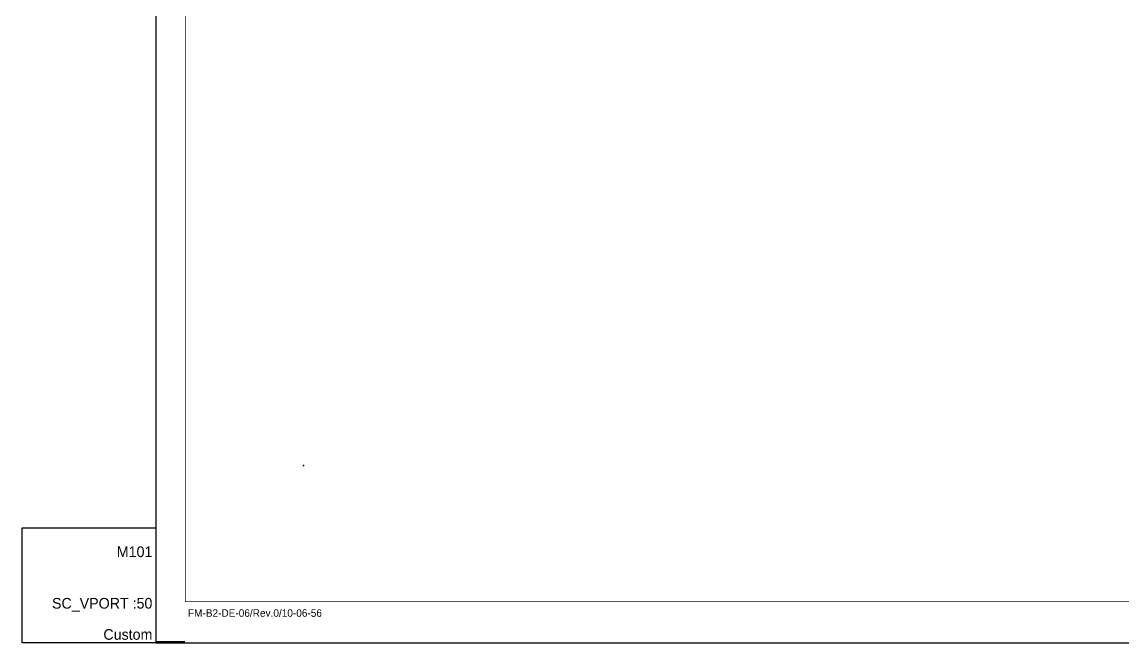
# Model space of a CAD drawing. Header units: millimetres. Extents: x -244126 to 368105, y -173968 to 259060.
# Drawn here: x 19616 to 28932, y 13338 to 18588 of the extents above; entities that cross this region are included whole.
import ezdxf
from ezdxf.enums import TextEntityAlignment as Align

# ---------------------------------------------------------------- set-up
doc = ezdxf.new("R2010")
doc.units = ezdxf.units.MM
doc.header["$MEASUREMENT"] = 0
for name, pattern in [('005_GG_TA_LINE', [13.75, 5, -1.25, 1.25, -1.25, 5]), ('TA_G_001.00_GG_TA_L_INE', [2.95, 1.1, -0.25, 0.25, -0.25, 1.1]), ('TA_HL_003.00000', [19.5, 10.65, -8.85])]:
    doc.linetypes.add(name, pattern=pattern)
for name, color, linetype in [('000 - H A T C H', 8, 'Continuous'), ('000 - L I N E 0.1', 1, 'Continuous'), ('000 - T E X T', 4, 'Continuous'), ('000 - TITLEBLOCK', 4, 'Continuous')]:
    doc.layers.add(name, color=color, linetype=linetype)
doc.styles.add('century gothic111111', font='CordiaUPC.ttf')
doc.styles.add('Cetury Gothic', font='GOTHIC.TTF')
doc.styles.add('TA', font='Cordia New.ttf', dxfattribs={"height": 4.5})

# ---------------------------------------------------------------- blocks, each defined once
blk = doc.blocks.new('A$Cfd196da9')
at = {"color": 0, "linetype": 'ByBlock', "const_width": 0.1}
blk.add_lwpolyline([(-143.5, -98), (96.5, -98), (96.5, 99), (-143.5, 99)], close=True, dxfattribs=at)
blk = doc.blocks.new('*U1679')
at = {"linetype": '005_GG_TA_LINE'}
blk.add_point((1250, 1500), dxfattribs=at)
at = {"layer": '000 - L I N E 0.1', "color": 21, "linetype": 'Continuous'}
blk.add_lwpolyline([(0, 356), (0, 0), (356, 0)], dxfattribs=at)
at = {"layer": '000 - TITLEBLOCK', "color": 250}
blk.add_lwpolyline([(0, 0), (14850, 0), (14850, 10500), (0, 10500)], close=True, dxfattribs=at)
at = {"layer": 'Defpoints', "color": 250, "linetype": 'TA_G_001.00_GG_TA_L_INE'}
blk.add_line((5, 12), (245, 12), dxfattribs=at)
at = {"layer": '000 - T E X T', "color": 3, "xscale": 50, "yscale": 50, "zscale": 50}
blk.add_blockref('A$Cfd196da9', (7425, 5250), dxfattribs=at)
at = {"color": 4, "style": 'TA'}
blk.add_attdef('PAPER_SIZE', text='', height=62.5, dxfattribs=at).set_placement((14215, 249.4), align=Align.MIDDLE_RIGHT)
blk.add_attdef('SCALE_SIZE', text='', height=62.5, dxfattribs=at).set_placement((14337.8, 250.7), align=Align.MIDDLE_LEFT)
at = {"layer": '000 - H A T C H', "color": 4, "insert": (271.8, 284.9), "char_height": 63.569, "attachment_point": 1, "style": 'century gothic111111'}
blk.add_mtext('FM-B2-DE-06/Rev.0/10-06-56', dxfattribs=at)
at = {"layer": '000 - T E X T', "color": 250, "style": 'TA'}
for tag, height, p in [('SUPERLINK', 50, (431.6, 10394.1)), ('NAMEFILE', 50, (431.6, 10294.1)), ('SC', 1000, (84.1, 9380.3))]:
    blk.add_attdef(tag, text='', height=height, dxfattribs=at).set_placement(p, align=Align.MIDDLE_LEFT)
at = {"layer": '000 - T E X T', "color": 4, "style": 'TA'}
for tag, height, p in [('PRELIM_NAME_JOB_1', 50, (13116.6, 8254.8)), ('PRELIM_NAME_JOB_2', 50, (13116.6, 8145.7)), ('PRELIM_NAME_PROJECT_1', 75, (12370.2, 7732.8)), ('PRELIM_NAME_PROJECT_2', 75, (12370.2, 7547.8)), ('PRELIM_NAME_PROJECT_3', 75, (12370.2, 7362.8)), ('PRELIM_NAME_TITLE_3', 60, (12387.7, 1849.7)), ('DRAWING_NO1', 60, (12365.3, 822.9)), ('DRAWING_NO2', 60, (12365.3, 622.9)), ('PRELIM_NAME_TITLE_1', 1.2, (247.8, 43.7)), ('PRELIM_NAME_TITLE_2', 1.2, (247.8, 40.3))]:
    blk.add_attdef(tag, text='', height=height, dxfattribs=at).set_placement(p, align=Align.MIDDLE_LEFT)
at = {"layer": '000 - T E X T', "color": 4, "style": 'Cetury Gothic'}
for tag, p in [('SHEET_NO.', (14039.5, 849.9)), ('TOTAL_SHEET_NO.', (14024.1, 441))]:
    blk.add_attdef(tag, text='', height=90, dxfattribs=at).set_placement(p, align=Align.CENTER)
at = {"layer": '000 - T E X T', "color": 4, "style": 'TA'}
blk.add_attdef('NAME_REMARK', (1382.1, 432.6), '', height=100, dxfattribs=at)
blk = doc.blocks.new('*U739')
at = {"color": 0, "lineweight": -3}
blk.add_lwpolyline([(0, 0), (14850, 0), (14850, 10500), (0, 10500)], close=True, dxfattribs=at)
at = {"color": 250, "linetype": 'TA_G_001.00_GG_TA_L_INE'}
blk.add_lwpolyline([(0, 0), (-1132.4, 0), (-1132.4, 973), (0, 973)], close=True, dxfattribs=at)
at = {"color": 150, "linetype": '005_GG_TA_LINE', "style": 'TA'}
for tag, p in [('NAME_VIEWPORT', (-29.2, 699.1)), ('SC_VPORT', (-29.2, 263.5)), ('SEQ_VIEWPORT', (-29.2, 0))]:
    blk.add_attdef(tag, text='', height=90, dxfattribs=at).set_placement(p, align=Align.BOTTOM_RIGHT)

msp = doc.modelspace()

# ---------------------------------------------------------------- block references
at = {"color": 1}
msp.add_blockref('*U739', (20748.17003, 13337.92748), dxfattribs=at).add_auto_attribs({'NAME_VIEWPORT': 'M101', 'SEQ_VIEWPORT': 'Custom', 'SC_VPORT': 'SC_VPORT :50'})
at = {"color": 2, "linetype": 'TA_HL_003.00000'}
msp.add_blockref('*U1679', (20748.17003, 13337.92748), dxfattribs=at)

doc.saveas('drawing.dxf')
